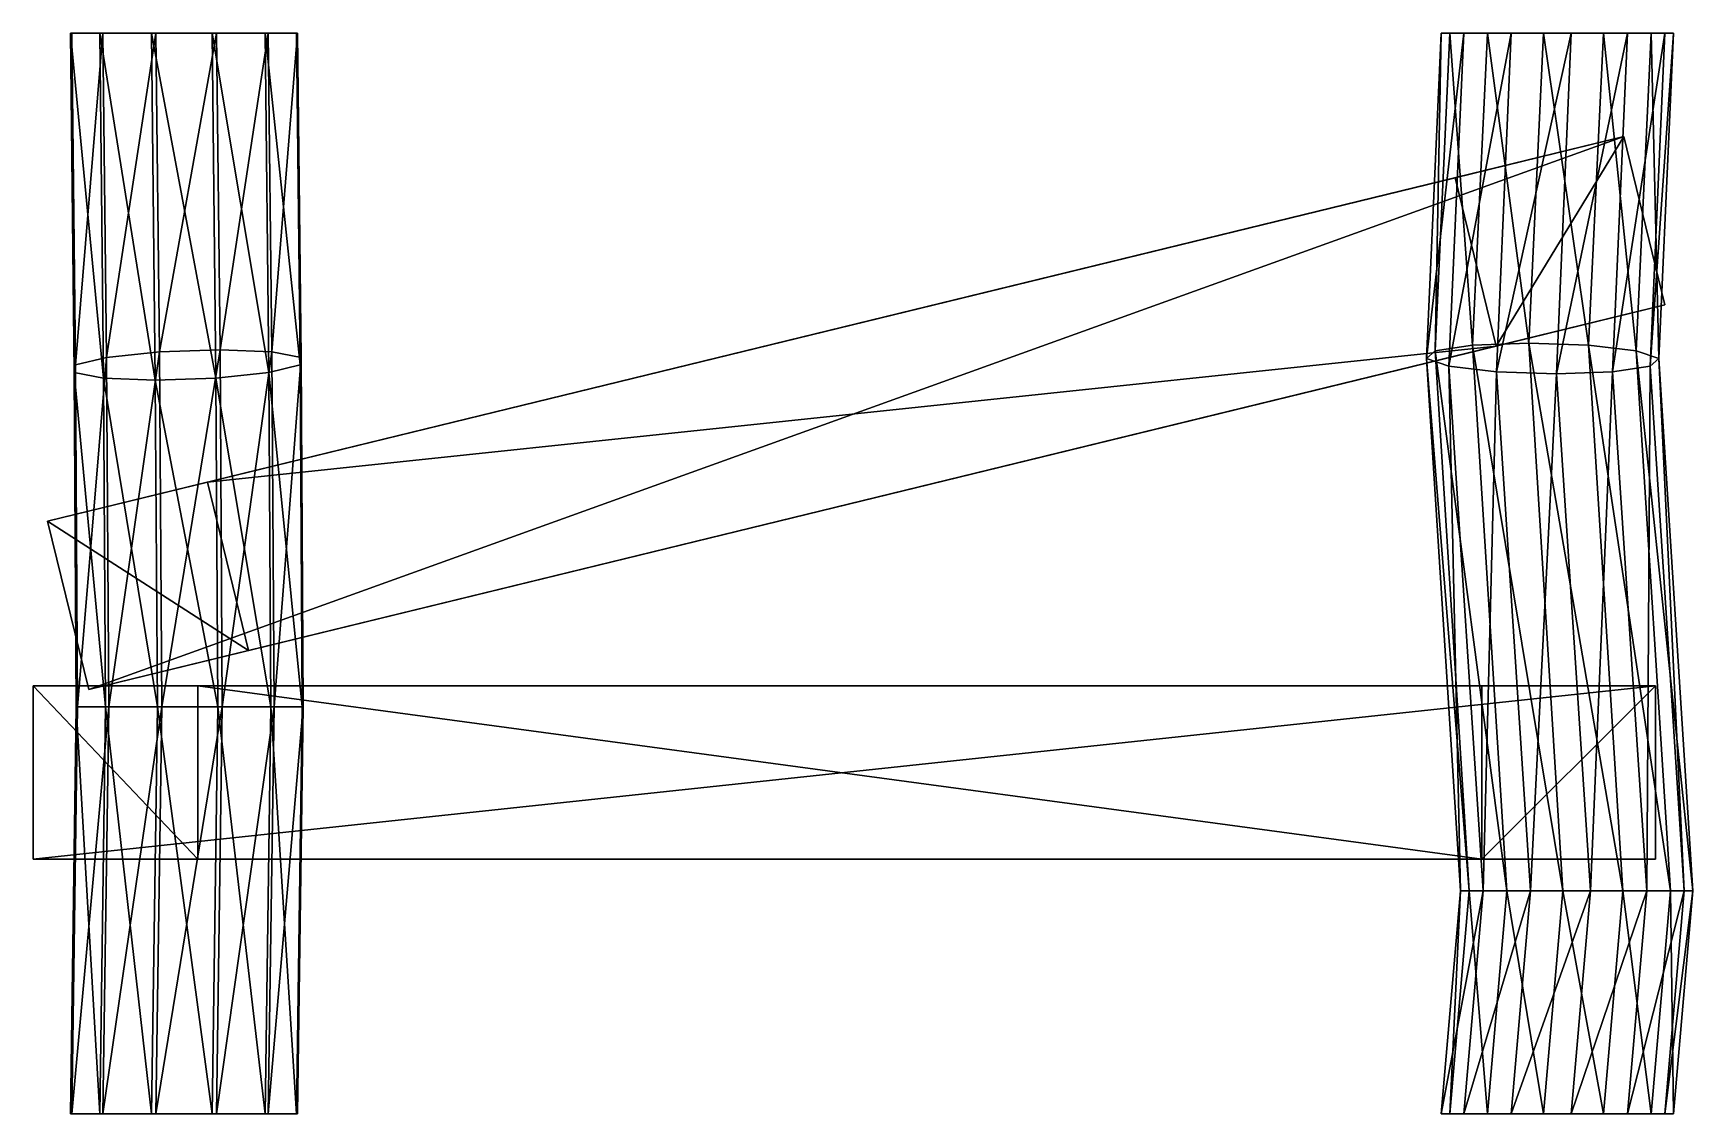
# Model space of a CAD drawing. Extents: x -83 to 90, y -19 to 94.
import ezdxf

# ---------------------------------------------------------------- set-up
doc = ezdxf.new("R2010")
doc.units = 0
doc.layers.add('fence15', color=250, linetype='CONTINUOUS')

msp = doc.modelspace()

# ---------------------------------------------------------------- meshes
at = {"layer": 'fence15'}
mesh = msp.add_polyface(dxfattribs=at)
corners = [(-83.334836, 7.697941, 11.468802), (86.399373, 7.697941, 11.468802), (-83.334836, 25.807046, 11.468802), (86.399373, 25.807046, 11.468802), (-83.334836, 25.807046, 6.489611), (86.399373, 25.807046, 6.489611), (-83.334836, 7.697941, 6.489611), (86.399373, 7.697941, 6.489611), (-66.12612, 7.697941, 11.468802), (-66.12612, 25.807046, 11.468802), (68.217479, 7.697941, 11.468802), (68.217479, 25.807046, 11.468802), (76.126537, -18.929796, -2.580727), (76.126537, 94.041617, -2.580727), (74.682086, -18.929796, -14.727781), (74.682086, 94.041617, -14.727781), (68.802079, -18.929796, -12.378158), (68.802079, 94.041617, -12.378158), (64.884654, -18.929796, -7.403322), (64.884654, 94.041617, -7.403322), (63.979483, -18.929796, -1.136276), (63.979483, 94.041617, -1.136276), (66.329106, -18.929796, 4.743731), (66.329106, 94.041617, 4.743731), (71.303942, -18.929796, 8.661156), (71.303942, 94.041617, 8.661156), (77.570988, -18.929796, 9.566327), (77.570988, 94.041617, 9.566327), (83.450996, -18.929796, 7.216705), (83.450996, 94.041617, 7.216705), (87.36842, -18.929796, 2.241868), (87.36842, 94.041617, 2.241868), (88.273591, -18.929796, -4.025178), (88.273591, 94.041617, -4.025178), (85.923969, -18.929796, -9.905185), (85.923969, 94.041617, -9.905185), (80.949132, -18.929796, -13.82261), (80.949132, 94.041617, -13.82261), (76.702316, 4.36599, -12.087555), (70.822309, 4.36599, -9.737932), (66.904884, 4.36599, -4.763096), (65.999713, 4.36599, 1.50395), (68.349336, 4.36599, 7.383957), (73.324172, 4.36599, 11.301382), (79.591218, 4.36599, 12.206553), (85.471226, 4.36599, 9.856931), (89.38865, 4.36599, 4.882094), (90.293821, 4.36599, -1.384952), (87.944199, 4.36599, -7.264959), (82.969363, 4.36599, -11.182384), (73.130534, 61.630496, -12.856887), (67.250527, 61.416065, -10.507265), (63.333103, 60.83023, -5.532429), (62.427932, 60.029964, 0.734618), (64.777554, 59.229698, 6.614625), (69.75239, 58.643863, 10.532049), (76.019437, 58.429433, 11.43722), (81.899444, 58.643863, 9.087598), (85.816868, 59.229698, 4.112762), (86.722039, 60.029964, -2.154285), (84.372417, 60.83023, -8.034292), (79.397581, 61.416065, -11.951716), (-67.54942, -18.929796, -2.580727), (-67.54942, 94.041617, -2.580727), (-64.157347, -18.929796, 9.172196), (-64.157347, 94.041617, 9.172196), (-58.735337, -18.929796, 5.901566), (-58.735337, 94.041617, 5.901566), (-55.675054, -18.929796, 0.358113), (-55.675054, 94.041617, 0.358113), (-55.796497, -18.929796, -5.9728), (-55.796497, 94.041617, -5.9728), (-59.067127, -18.929796, -11.39481), (-59.067127, 94.041617, -11.39481), (-64.61058, -18.929796, -14.455093), (-64.61058, 94.041617, -14.455093), (-70.941493, -18.929796, -14.33365), (-70.941493, 94.041617, -14.33365), (-76.363503, -18.929796, -11.06302), (-76.363503, 94.041617, -11.06302), (-79.423786, -18.929796, -5.519567), (-79.423786, 94.041617, -5.519567), (-79.302343, -18.929796, 0.811346), (-79.302343, 94.041617, 0.811346), (-76.031714, -18.929796, 6.233356), (-76.031714, 94.041617, 6.233356), (-70.48826, -18.929796, 9.293639), (-70.48826, 94.041617, 9.293639), (-63.562282, 23.607834, 8.148902), (-58.140272, 23.607834, 4.878273), (-55.079989, 23.607834, -0.665181), (-55.201432, 23.607834, -6.996094), (-58.472062, 23.607834, -12.418104), (-64.015515, 23.607834, -15.478387), (-70.346428, 23.607834, -15.356944), (-75.768438, 23.607834, -12.086314), (-78.828722, 23.607834, -6.542861), (-78.707278, 23.607834, -0.211948), (-75.436649, 23.607834, 5.210062), (-69.893195, 23.607834, 8.270345), (-63.779227, 60.955343, 10.482313), (-58.357218, 60.740913, 7.211684), (-55.296934, 60.155078, 1.66823), (-55.418377, 59.354812, -4.662683), (-58.689007, 58.554546, -10.084693), (-64.23246, 57.968711, -13.144976), (-70.563373, 57.75428, -13.023533), (-75.985383, 57.968711, -9.752903), (-79.045667, 58.554546, -4.20945), (-78.924223, 59.354812, 2.121463), (-75.653594, 60.155078, 7.543473), (-70.11014, 60.740913, 10.603757), (-77.530908, 25.424548, 11.468802), (87.371243, 65.636268, 11.468802), (-81.821135, 43.018116, 11.468802), (83.081016, 83.229836, 11.468802), (-81.821135, 43.018116, 6.489611), (83.081016, 83.229836, 6.489611), (-77.530908, 25.424548, 6.489611), (87.371243, 65.636268, 6.489611), (-60.812096, 29.501464, 11.468802), (-65.102322, 47.095032, 11.468802), (69.706958, 61.328797, 11.468802), (65.416731, 78.922365, 11.468802)]
mesh.append_faces([[corners[k] for k in face] for face in [(6, 0, 8), (2, 4, 9), (3, 1, 10), (5, 7, 1), (6, 7, 5), (4, 2, 0), (6, 8, 10), (4, 5, 11), (8, 0, 2), (10, 1, 7), (5, 3, 11), (10, 8, 9), (38, 50, 51), (14, 38, 39), (40, 18, 16), (40, 52, 53), (51, 17, 19), (42, 22, 20), (42, 54, 55), (18, 40, 41), (44, 26, 24), (44, 56, 57), (41, 53, 54), (46, 30, 28), (46, 58, 59), (22, 42, 43), (48, 34, 32), (48, 60, 61), (43, 55, 56), (38, 14, 36), (52, 40, 39), (26, 44, 45), (53, 21, 23), (55, 25, 27), (45, 57, 58), (57, 29, 31), (59, 33, 35), (30, 46, 47), (61, 37, 15), (50, 15, 17), (47, 59, 60), (52, 19, 21), (54, 23, 25), (34, 48, 49), (56, 27, 29), (58, 31, 33), (49, 61, 50), (60, 35, 37), (18, 36, 14), (30, 36, 18), (36, 30, 32), (20, 22, 24), (20, 24, 26), (26, 28, 30), (35, 31, 29), (35, 33, 31), (23, 29, 27), (37, 29, 23), (23, 21, 19), (17, 15, 37), (88, 100, 101), (64, 88, 89), (90, 68, 66), (90, 102, 103), (101, 67, 69), (92, 72, 70), (92, 104, 105), (68, 90, 91), (94, 76, 74), (94, 106, 107), (91, 103, 104), (96, 80, 78), (96, 108, 109), (72, 92, 93), (98, 84, 82), (98, 110, 111), (93, 105, 106), (88, 64, 86), (102, 90, 89), (76, 94, 95), (103, 71, 73), (105, 75, 77), (95, 107, 108), (107, 79, 81), (109, 83, 85), (80, 96, 97), (111, 87, 65), (100, 65, 67), (97, 109, 110), (102, 69, 71), (104, 73, 75), (84, 98, 99), (106, 77, 79), (108, 81, 83), (99, 111, 100), (110, 85, 87), (68, 86, 64), (80, 86, 68), (86, 80, 82), (70, 72, 74), (70, 74, 76), (76, 78, 80), (85, 81, 79), (85, 83, 81), (73, 79, 77), (87, 79, 73), (73, 71, 69), (67, 65, 87), (118, 112, 120), (114, 116, 121), (115, 113, 122), (117, 119, 113), (118, 119, 117), (116, 114, 112), (118, 120, 122), (116, 117, 123), (120, 112, 114), (122, 113, 119), (117, 115, 123), (122, 120, 121), (3, 10, 11), (5, 1, 3), (6, 5, 4), (4, 0, 6), (6, 10, 7), (4, 11, 9), (8, 2, 9), (10, 9, 11), (38, 51, 39), (14, 39, 16), (40, 16, 39), (40, 53, 41), (51, 19, 52), (42, 20, 41), (42, 55, 43), (18, 41, 20), (44, 24, 43), (44, 57, 45), (41, 54, 42), (46, 28, 45), (46, 59, 47), (22, 43, 24), (48, 32, 47), (48, 61, 49), (43, 56, 44), (38, 36, 49), (52, 39, 51), (26, 45, 28), (53, 23, 54), (55, 27, 56), (45, 58, 46), (57, 31, 58), (59, 35, 60), (30, 47, 32), (61, 15, 50), (50, 17, 51), (47, 60, 48), (52, 21, 53), (54, 25, 55), (34, 49, 36), (56, 29, 57), (58, 33, 59), (49, 50, 38), (60, 37, 61), (18, 14, 16), (30, 18, 20), (36, 32, 34), (20, 26, 30), (35, 29, 37), (23, 27, 25), (37, 23, 17), (23, 19, 17), (88, 101, 89), (64, 89, 66), (90, 66, 89), (90, 103, 91), (101, 69, 102), (92, 70, 91), (92, 105, 93), (68, 91, 70), (94, 74, 93), (94, 107, 95), (91, 104, 92), (96, 78, 95), (96, 109, 97), (72, 93, 74), (98, 82, 97), (98, 111, 99), (93, 106, 94), (88, 86, 99), (102, 89, 101), (76, 95, 78), (103, 73, 104), (105, 77, 106), (95, 108, 96), (107, 81, 108), (109, 85, 110), (80, 97, 82), (111, 65, 100), (100, 67, 101), (97, 110, 98), (102, 71, 103), (104, 75, 105), (84, 99, 86), (106, 79, 107), (108, 83, 109), (99, 100, 88), (110, 87, 111), (68, 64, 66), (80, 68, 70), (86, 82, 84), (70, 76, 80), (85, 79, 87), (73, 77, 75), (87, 73, 67), (73, 69, 67), (115, 122, 123), (117, 113, 115), (118, 117, 116), (116, 112, 118), (118, 122, 119), (116, 123, 121), (120, 114, 121), (122, 121, 123)]])

doc.saveas('drawing.dxf')
